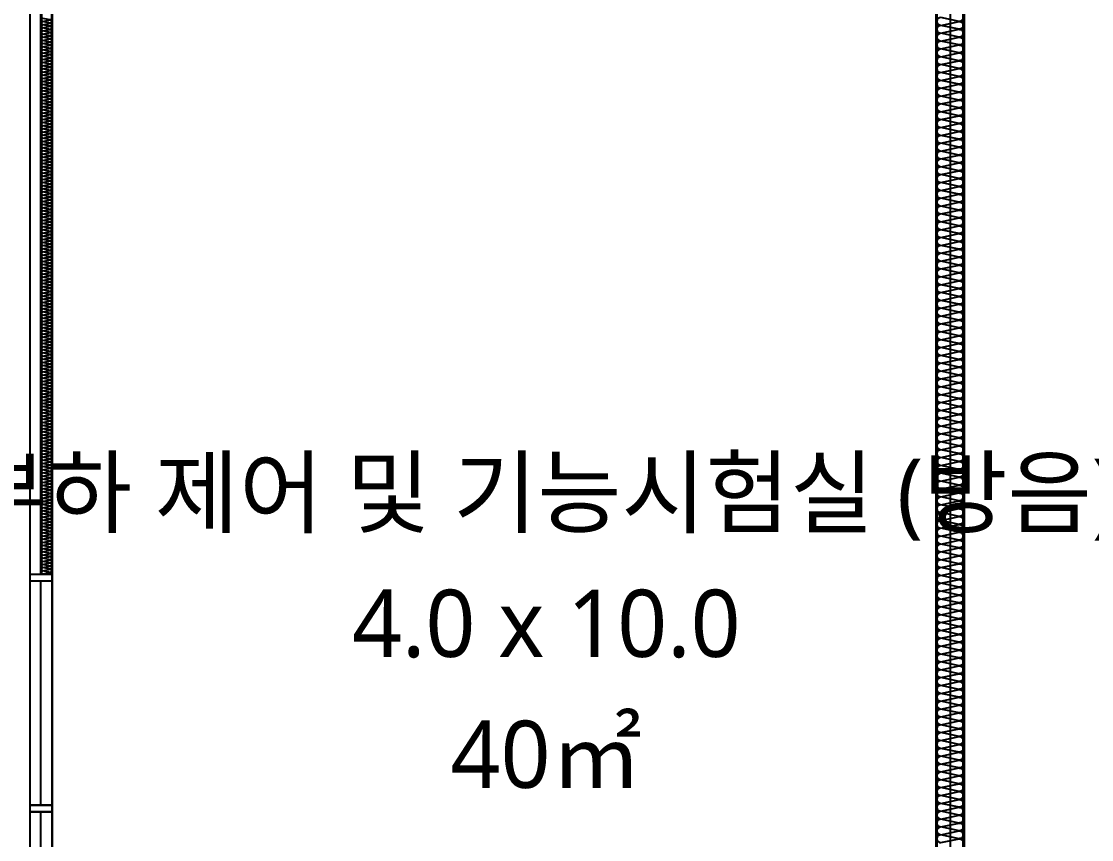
# Model space of a CAD drawing. Header units: millimetres. Extents: x 9 to 147, y 4 to 115.
# Drawn here: x 58.487 to 63.27, y 48.991 to 52.646 of the extents above; entities that cross this region are included whole.
import ezdxf
from ezdxf.enums import TextEntityAlignment as Align

# ---------------------------------------------------------------- set-up
doc = ezdxf.new("R2010")
doc.units = ezdxf.units.MM
doc.header["$LTSCALE"] = 200
doc.linetypes.add('XR-PLAN$0$CEN-GAUN', pattern=[32.2, 30, -1, 0.2, -1])
for name, color, linetype in [('XR-PLAN$0$01폴리에스터흡음재', 252, 'Continuous'), ('XR-PLAN$0$A-wall-유리파티션', 252, 'Continuous'), ('XR-PLAN$0$CEN', 252, 'XR-PLAN$0$CEN-GAUN'), ('XR-PLAN$0$ELE-4', 252, 'Continuous'), ('XR-PLAN$0$ELE-6', 252, 'Continuous'), ('XR-PLAN$0$HAT-INS', 252, 'Continuous'), ('XR-PLAN$0$Panel', 252, 'Continuous'), ('XR-PLAN$0$WALL-GLASS', 252, 'Continuous')]:
    doc.layers.add(name, color=color, linetype=linetype)
doc.layers.add('XR-PLAN$0$TXT-1', color=137, linetype='Continuous', plot=False)
doc.styles.add('XR-PLAN$0$스타일1', font='MALGUN_0.TTF')

# ---------------------------------------------------------------- blocks, each defined once
blk = doc.blocks.new('*U119')
at = {"layer": 'XR-PLAN$0$HAT-INS'}
for points in [[(-4741.975315, 0, -0.4142135624), (-4756.975315, 15), (-4741.975315, 85, 1), (-4771.975315, 85), (-4756.975315, 15, -0.4142135624), (-4771.975315, 0, 0.4142135624)], [(-4711.975315, 0, -0.4142135624), (-4726.975315, 15), (-4711.975315, 85, 1), (-4741.975315, 85), (-4726.975315, 15, -0.4142135624), (-4741.975315, 0, 0.4142135624)], [(-4681.975315, 0, -0.4142135624), (-4696.975315, 15), (-4681.975315, 85, 1), (-4711.975315, 85), (-4696.975315, 15, -0.4142135624), (-4711.975315, 0, 0.4142135624)], [(-4651.975315, 0, -0.4142135624), (-4666.975315, 15), (-4651.975315, 85, 1), (-4681.975315, 85), (-4666.975315, 15, -0.4142135624), (-4681.975315, 0, 0.4142135624)], [(-4621.975315, 0, -0.4142135624), (-4636.975315, 15), (-4621.975315, 85, 1), (-4651.975315, 85), (-4636.975315, 15, -0.4142135624), (-4651.975315, 0, 0.4142135624)], [(-4591.975315, 0, -0.4142135624), (-4606.975315, 15), (-4591.975315, 85, 1), (-4621.975315, 85), (-4606.975315, 15, -0.4142135624), (-4621.975315, 0, 0.4142135624)], [(-4561.975315, 0, -0.4142135624), (-4576.975315, 15), (-4561.975315, 85, 1), (-4591.975315, 85), (-4576.975315, 15, -0.4142135624), (-4591.975315, 0, 0.4142135624)], [(-4531.975315, 0, -0.4142135624), (-4546.975315, 15), (-4531.975315, 85, 1), (-4561.975315, 85), (-4546.975315, 15, -0.4142135624), (-4561.975315, 0, 0.4142135624)], [(-4501.975315, 0, -0.4142135624), (-4516.975315, 15), (-4501.975315, 85, 1), (-4531.975315, 85), (-4516.975315, 15, -0.4142135624), (-4531.975315, 0, 0.4142135624)], [(-4471.975315, 0, -0.4142135624), (-4486.975315, 15), (-4471.975315, 85, 1), (-4501.975315, 85), (-4486.975315, 15, -0.4142135624), (-4501.975315, 0, 0.4142135624)], [(-4441.975315, 0, -0.4142135624), (-4456.975315, 15), (-4441.975315, 85, 1), (-4471.975315, 85), (-4456.975315, 15, -0.4142135624), (-4471.975315, 0, 0.4142135624)], [(-4411.975315, 0, -0.4142135624), (-4426.975315, 15), (-4411.975315, 85, 1), (-4441.975315, 85), (-4426.975315, 15, -0.4142135624), (-4441.975315, 0, 0.4142135624)], [(-4381.975315, 0, -0.4142135624), (-4396.975315, 15), (-4381.975315, 85, 1), (-4411.975315, 85), (-4396.975315, 15, -0.4142135624), (-4411.975315, 0, 0.4142135624)], [(-4351.975315, 0, -0.4142135624), (-4366.975315, 15), (-4351.975315, 85, 1), (-4381.975315, 85), (-4366.975315, 15, -0.4142135624), (-4381.975315, 0, 0.4142135624)], [(-4321.975315, 0, -0.4142135624), (-4336.975315, 15), (-4321.975315, 85, 1), (-4351.975315, 85), (-4336.975315, 15, -0.4142135624), (-4351.975315, 0, 0.4142135624)], [(-4291.975315, 0, -0.4142135624), (-4306.975315, 15), (-4291.975315, 85, 1), (-4321.975315, 85), (-4306.975315, 15, -0.4142135624), (-4321.975315, 0, 0.4142135624)], [(-4261.975315, 0, -0.4142135624), (-4276.975315, 15), (-4261.975315, 85, 1), (-4291.975315, 85), (-4276.975315, 15, -0.4142135624), (-4291.975315, 0, 0.4142135624)], [(-4231.975315, 0, -0.4142135624), (-4246.975315, 15), (-4231.975315, 85, 1), (-4261.975315, 85), (-4246.975315, 15, -0.4142135624), (-4261.975315, 0, 0.4142135624)], [(-4201.975315, 0, -0.4142135624), (-4216.975315, 15), (-4201.975315, 85, 1), (-4231.975315, 85), (-4216.975315, 15, -0.4142135624), (-4231.975315, 0, 0.4142135624)], [(-4171.975315, 0, -0.4142135624), (-4186.975315, 15), (-4171.975315, 85, 1), (-4201.975315, 85), (-4186.975315, 15, -0.4142135624), (-4201.975315, 0, 0.4142135624)], [(-4141.975315, 0, -0.4142135624), (-4156.975315, 15), (-4141.975315, 85, 1), (-4171.975315, 85), (-4156.975315, 15, -0.4142135624), (-4171.975315, 0, 0.4142135624)], [(-4111.975315, 0, -0.4142135624), (-4126.975315, 15), (-4111.975315, 85, 1), (-4141.975315, 85), (-4126.975315, 15, -0.4142135624), (-4141.975315, 0, 0.4142135624)], [(-4081.975315, 0, -0.4142135624), (-4096.975315, 15), (-4081.975315, 85, 1), (-4111.975315, 85), (-4096.975315, 15, -0.4142135624), (-4111.975315, 0, 0.4142135624)], [(-4051.975315, 0, -0.4142135624), (-4066.975315, 15), (-4051.975315, 85, 1), (-4081.975315, 85), (-4066.975315, 15, -0.4142135624), (-4081.975315, 0, 0.4142135624)], [(-4021.975315, 0, -0.4142135624), (-4036.975315, 15), (-4021.975315, 85, 1), (-4051.975315, 85), (-4036.975315, 15, -0.4142135624), (-4051.975315, 0, 0.4142135624)], [(-3991.975315, 0, -0.4142135624), (-4006.975315, 15), (-3991.975315, 85, 1), (-4021.975315, 85), (-4006.975315, 15, -0.4142135624), (-4021.975315, 0, 0.4142135624)], [(-3961.975315, 0, -0.4142135624), (-3976.975315, 15), (-3961.975315, 85, 1), (-3991.975315, 85), (-3976.975315, 15, -0.4142135624), (-3991.975315, 0, 0.4142135624)], [(-3931.975315, 0, -0.4142135624), (-3946.975315, 15), (-3931.975315, 85, 1), (-3961.975315, 85), (-3946.975315, 15, -0.4142135624), (-3961.975315, 0, 0.4142135624)], [(-3901.975315, 0, -0.4142135624), (-3916.975315, 15), (-3901.975315, 85, 1), (-3931.975315, 85), (-3916.975315, 15, -0.4142135624), (-3931.975315, 0, 0.4142135624)], [(-3871.975315, 0, -0.4142135624), (-3886.975315, 15), (-3871.975315, 85, 1), (-3901.975315, 85), (-3886.975315, 15, -0.4142135624), (-3901.975315, 0, 0.4142135624)], [(-3841.975315, 0, -0.4142135624), (-3856.975315, 15), (-3841.975315, 85, 1), (-3871.975315, 85), (-3856.975315, 15, -0.4142135624), (-3871.975315, 0, 0.4142135624)], [(-3811.975315, 0, -0.4142135624), (-3826.975315, 15), (-3811.975315, 85, 1), (-3841.975315, 85), (-3826.975315, 15, -0.4142135624), (-3841.975315, 0, 0.4142135624)], [(-3781.975315, 0, -0.4142135624), (-3796.975315, 15), (-3781.975315, 85, 1), (-3811.975315, 85), (-3796.975315, 15, -0.4142135624), (-3811.975315, 0, 0.4142135624)], [(-3751.975315, 0, -0.4142135624), (-3766.975315, 15), (-3751.975315, 85, 1), (-3781.975315, 85), (-3766.975315, 15, -0.4142135624), (-3781.975315, 0, 0.4142135624)], [(-3721.975315, 0, -0.4142135624), (-3736.975315, 15), (-3721.975315, 85, 1), (-3751.975315, 85), (-3736.975315, 15, -0.4142135624), (-3751.975315, 0, 0.4142135624)], [(-3691.975315, 0, -0.4142135624), (-3706.975315, 15), (-3691.975315, 85, 1), (-3721.975315, 85), (-3706.975315, 15, -0.4142135624), (-3721.975315, 0, 0.4142135624)], [(-3661.975315, 0, -0.4142135624), (-3676.975315, 15), (-3661.975315, 85, 1), (-3691.975315, 85), (-3676.975315, 15, -0.4142135624), (-3691.975315, 0, 0.4142135624)], [(-3631.975315, 0, -0.4142135624), (-3646.975315, 15), (-3631.975315, 85, 1), (-3661.975315, 85), (-3646.975315, 15, -0.4142135624), (-3661.975315, 0, 0.4142135624)], [(-3601.975315, 0, -0.4142135624), (-3616.975315, 15), (-3601.975315, 85, 1), (-3631.975315, 85), (-3616.975315, 15, -0.4142135624), (-3631.975315, 0, 0.4142135624)], [(-3571.975315, 0, -0.4142135624), (-3586.975315, 15), (-3571.975315, 85, 1), (-3601.975315, 85), (-3586.975315, 15, -0.4142135624), (-3601.975315, 0, 0.4142135624)], [(-3541.975315, 0, -0.4142135624), (-3556.975315, 15), (-3541.975315, 85, 1), (-3571.975315, 85), (-3556.975315, 15, -0.4142135624), (-3571.975315, 0, 0.4142135624)], [(-3511.975315, 0, -0.4142135624), (-3526.975315, 15), (-3511.975315, 85, 1), (-3541.975315, 85), (-3526.975315, 15, -0.4142135624), (-3541.975315, 0, 0.4142135624)], [(-3481.975315, 0, -0.4142135624), (-3496.975315, 15), (-3481.975315, 85, 1), (-3511.975315, 85), (-3496.975315, 15, -0.4142135624), (-3511.975315, 0, 0.4142135624)], [(-3451.975315, 0, -0.4142135624), (-3466.975315, 15), (-3451.975315, 85, 1), (-3481.975315, 85), (-3466.975315, 15, -0.4142135624), (-3481.975315, 0, 0.4142135624)], [(-3421.975315, 0, -0.4142135624), (-3436.975315, 15), (-3421.975315, 85, 1), (-3451.975315, 85), (-3436.975315, 15, -0.4142135624), (-3451.975315, 0, 0.4142135624)], [(-3391.975315, 0, -0.4142135624), (-3406.975315, 15), (-3391.975315, 85, 1), (-3421.975315, 85), (-3406.975315, 15, -0.4142135624), (-3421.975315, 0, 0.4142135624)], [(-3361.975315, 0, -0.4142135624), (-3376.975315, 15), (-3361.975315, 85, 1), (-3391.975315, 85), (-3376.975315, 15, -0.4142135624), (-3391.975315, 0, 0.4142135624)], [(-3331.975315, 0, -0.4142135624), (-3346.975315, 15), (-3331.975315, 85, 1), (-3361.975315, 85), (-3346.975315, 15, -0.4142135624), (-3361.975315, 0, 0.4142135624)], [(-3301.975315, 0, -0.4142135624), (-3316.975315, 15), (-3301.975315, 85, 1), (-3331.975315, 85), (-3316.975315, 15, -0.4142135624), (-3331.975315, 0, 0.4142135624)], [(-3271.975315, 0, -0.4142135624), (-3286.975315, 15), (-3271.975315, 85, 1), (-3301.975315, 85), (-3286.975315, 15, -0.4142135624), (-3301.975315, 0, 0.4142135624)], [(-3241.975315, 0, -0.4142135624), (-3256.975315, 15), (-3241.975315, 85, 1), (-3271.975315, 85), (-3256.975315, 15, -0.4142135624), (-3271.975315, 0, 0.4142135624)], [(-3211.975315, 0, -0.4142135624), (-3226.975315, 15), (-3211.975315, 85, 1), (-3241.975315, 85), (-3226.975315, 15, -0.4142135624), (-3241.975315, 0, 0.4142135624)], [(-3181.975315, 0, -0.4142135624), (-3196.975315, 15), (-3181.975315, 85, 1), (-3211.975315, 85), (-3196.975315, 15, -0.4142135624), (-3211.975315, 0, 0.4142135624)], [(-3151.975315, 0, -0.4142135624), (-3166.975315, 15), (-3151.975315, 85, 1), (-3181.975315, 85), (-3166.975315, 15, -0.4142135624), (-3181.975315, 0, 0.4142135624)], [(-3121.975315, 0, -0.4142135624), (-3136.975315, 15), (-3121.975315, 85, 1), (-3151.975315, 85), (-3136.975315, 15, -0.4142135624), (-3151.975315, 0, 0.4142135624)], [(-3091.975315, 0, -0.4142135624), (-3106.975315, 15), (-3091.975315, 85, 1), (-3121.975315, 85), (-3106.975315, 15, -0.4142135624), (-3121.975315, 0, 0.4142135624)], [(-3061.975315, 0, -0.4142135624), (-3076.975315, 15), (-3061.975315, 85, 1), (-3091.975315, 85), (-3076.975315, 15, -0.4142135624), (-3091.975315, 0, 0.4142135624)], [(-3031.975315, 0, -0.4142135624), (-3046.975315, 15), (-3031.975315, 85, 1), (-3061.975315, 85), (-3046.975315, 15, -0.4142135624), (-3061.975315, 0, 0.4142135624)], [(-3001.975315, 0, -0.4142135624), (-3016.975315, 15), (-3001.975315, 85, 1), (-3031.975315, 85), (-3016.975315, 15, -0.4142135624), (-3031.975315, 0, 0.4142135624)], [(-2971.975315, 0, -0.4142135624), (-2986.975315, 15), (-2971.975315, 85, 1), (-3001.975315, 85), (-2986.975315, 15, -0.4142135624), (-3001.975315, 0, 0.4142135624)], [(-2941.975315, 0, -0.4142135624), (-2956.975315, 15), (-2941.975315, 85, 1), (-2971.975315, 85), (-2956.975315, 15, -0.4142135624), (-2971.975315, 0, 0.4142135624)], [(-2911.975315, 0, -0.4142135624), (-2926.975315, 15), (-2911.975315, 85, 1), (-2941.975315, 85), (-2926.975315, 15, -0.4142135624), (-2941.975315, 0, 0.4142135624)], [(-2881.975315, 0, -0.4142135624), (-2896.975315, 15), (-2881.975315, 85, 1), (-2911.975315, 85), (-2896.975315, 15, -0.4142135624), (-2911.975315, 0, 0.4142135624)], [(-2851.975315, 0, -0.4142135624), (-2866.975315, 15), (-2851.975315, 85, 1), (-2881.975315, 85), (-2866.975315, 15, -0.4142135624), (-2881.975315, 0, 0.4142135624)], [(-2821.975315, 0, -0.4142135624), (-2836.975315, 15), (-2821.975315, 85, 1), (-2851.975315, 85), (-2836.975315, 15, -0.4142135624), (-2851.975315, 0, 0.4142135624)], [(-2791.975315, 0, -0.4142135624), (-2806.975315, 15), (-2791.975315, 85, 1), (-2821.975315, 85), (-2806.975315, 15, -0.4142135624), (-2821.975315, 0, 0.4142135624)], [(-2761.975315, 0, -0.4142135624), (-2776.975315, 15), (-2761.975315, 85, 1), (-2791.975315, 85), (-2776.975315, 15, -0.4142135624), (-2791.975315, 0, 0.4142135624)], [(-2731.975315, 0, -0.4142135624), (-2746.975315, 15), (-2731.975315, 85, 1), (-2761.975315, 85), (-2746.975315, 15, -0.4142135624), (-2761.975315, 0, 0.4142135624)], [(-2701.975315, 0, -0.4142135624), (-2716.975315, 15), (-2701.975315, 85, 1), (-2731.975315, 85), (-2716.975315, 15, -0.4142135624), (-2731.975315, 0, 0.4142135624)], [(-2671.975315, 0, -0.4142135624), (-2686.975315, 15), (-2671.975315, 85, 1), (-2701.975315, 85), (-2686.975315, 15, -0.4142135624), (-2701.975315, 0, 0.4142135624)], [(-2641.975315, 0, -0.4142135624), (-2656.975315, 15), (-2641.975315, 85, 1), (-2671.975315, 85), (-2656.975315, 15, -0.4142135624), (-2671.975315, 0, 0.4142135624)], [(-2611.975315, 0, -0.4142135624), (-2626.975315, 15), (-2611.975315, 85, 1), (-2641.975315, 85), (-2626.975315, 15, -0.4142135624), (-2641.975315, 0, 0.4142135624)], [(-2581.975315, 0, -0.4142135624), (-2596.975315, 15), (-2581.975315, 85, 1), (-2611.975315, 85), (-2596.975315, 15, -0.4142135624), (-2611.975315, 0, 0.4142135624)], [(-2551.975315, 0, -0.4142135624), (-2566.975315, 15), (-2551.975315, 85, 1), (-2581.975315, 85), (-2566.975315, 15, -0.4142135624), (-2581.975315, 0, 0.4142135624)], [(-2521.975315, 0, -0.4142135624), (-2536.975315, 15), (-2521.975315, 85, 1), (-2551.975315, 85), (-2536.975315, 15, -0.4142135624), (-2551.975315, 0, 0.4142135624)], [(-2491.975315, 0, -0.4142135624), (-2506.975315, 15), (-2491.975315, 85, 1), (-2521.975315, 85), (-2506.975315, 15, -0.4142135624), (-2521.975315, 0, 0.4142135624)], [(-2461.975315, 0, -0.4142135624), (-2476.975315, 15), (-2461.975315, 85, 1), (-2491.975315, 85), (-2476.975315, 15, -0.4142135624), (-2491.975315, 0, 0.4142135624)], [(-2431.975315, 0, -0.4142135624), (-2446.975315, 15), (-2431.975315, 85, 1), (-2461.975315, 85), (-2446.975315, 15, -0.4142135624), (-2461.975315, 0, 0.4142135624)], [(-2401.975315, 0, -0.4142135624), (-2416.975315, 15), (-2401.975315, 85, 1), (-2431.975315, 85), (-2416.975315, 15, -0.4142135624), (-2431.975315, 0, 0.4142135624)], [(-2371.975315, 0, -0.4142135624), (-2386.975315, 15), (-2371.975315, 85, 1), (-2401.975315, 85), (-2386.975315, 15, -0.4142135624), (-2401.975315, 0, 0.4142135624)], [(-2341.975315, 0, -0.4142135624), (-2356.975315, 15), (-2341.975315, 85, 1), (-2371.975315, 85), (-2356.975315, 15, -0.4142135624), (-2371.975315, 0, 0.4142135624)], [(-2311.975315, 0, -0.4142135624), (-2326.975315, 15), (-2311.975315, 85, 1), (-2341.975315, 85), (-2326.975315, 15, -0.4142135624), (-2341.975315, 0, 0.4142135624)], [(-2281.975315, 0, -0.4142135624), (-2296.975315, 15), (-2281.975315, 85, 1), (-2311.975315, 85), (-2296.975315, 15, -0.4142135624), (-2311.975315, 0, 0.4142135624)], [(-2251.975315, 0, -0.4142135624), (-2266.975315, 15), (-2251.975315, 85, 1), (-2281.975315, 85), (-2266.975315, 15, -0.4142135624), (-2281.975315, 0, 0.4142135624)], [(-2221.975315, 0, -0.4142135624), (-2236.975315, 15), (-2221.975315, 85, 1), (-2251.975315, 85), (-2236.975315, 15, -0.4142135624), (-2251.975315, 0, 0.4142135624)], [(-2191.975315, 0, -0.4142135624), (-2206.975315, 15), (-2191.975315, 85, 1), (-2221.975315, 85), (-2206.975315, 15, -0.4142135624), (-2221.975315, 0, 0.4142135624)], [(-2161.975315, 0, -0.4142135624), (-2176.975315, 15), (-2161.975315, 85, 1), (-2191.975315, 85), (-2176.975315, 15, -0.4142135624), (-2191.975315, 0, 0.4142135624)], [(-2131.975315, 0, -0.4142135624), (-2146.975315, 15), (-2131.975315, 85, 1), (-2161.975315, 85), (-2146.975315, 15, -0.4142135624), (-2161.975315, 0, 0.4142135624)], [(-2101.975315, 0, -0.4142135624), (-2116.975315, 15), (-2101.975315, 85, 1), (-2131.975315, 85), (-2116.975315, 15, -0.4142135624), (-2131.975315, 0, 0.4142135624)], [(-2071.975315, 0, -0.4142135624), (-2086.975315, 15), (-2071.975315, 85, 1), (-2101.975315, 85), (-2086.975315, 15, -0.4142135624), (-2101.975315, 0, 0.4142135624)], [(-2041.975315, 0, -0.4142135624), (-2056.975315, 15), (-2041.975315, 85, 1), (-2071.975315, 85), (-2056.975315, 15, -0.4142135624), (-2071.975315, 0, 0.4142135624)], [(-2011.975315, 0, -0.4142135624), (-2026.975315, 15), (-2011.975315, 85, 1), (-2041.975315, 85), (-2026.975315, 15, -0.4142135624), (-2041.975315, 0, 0.4142135624)], [(-1981.975315, 0, -0.4142135624), (-1996.975315, 15), (-1981.975315, 85, 1), (-2011.975315, 85), (-1996.975315, 15, -0.4142135624), (-2011.975315, 0, 0.4142135624)], [(-1951.975315, 0, -0.4142135624), (-1966.975315, 15), (-1951.975315, 85, 1), (-1981.975315, 85), (-1966.975315, 15, -0.4142135624), (-1981.975315, 0, 0.4142135624)], [(-1921.975315, 0, -0.4142135624), (-1936.975315, 15), (-1921.975315, 85, 1), (-1951.975315, 85), (-1936.975315, 15, -0.4142135624), (-1951.975315, 0, 0.4142135624)], [(-1891.975315, 0, -0.4142135624), (-1906.975315, 15), (-1891.975315, 85, 1), (-1921.975315, 85), (-1906.975315, 15, -0.4142135624), (-1921.975315, 0, 0.4142135624)], [(-1861.975315, 0, -0.4142135624), (-1876.975315, 15), (-1861.975315, 85, 1), (-1891.975315, 85), (-1876.975315, 15, -0.4142135624), (-1891.975315, 0, 0.4142135624)], [(-1831.975315, 0, -0.4142135624), (-1846.975315, 15), (-1831.975315, 85, 1), (-1861.975315, 85), (-1846.975315, 15, -0.4142135624), (-1861.975315, 0, 0.4142135624)], [(-1801.975315, 0, -0.4142135624), (-1816.975315, 15), (-1801.975315, 85, 1), (-1831.975315, 85), (-1816.975315, 15, -0.4142135624), (-1831.975315, 0, 0.4142135624)], [(-1771.975315, 0, -0.4142135624), (-1786.975315, 15), (-1771.975315, 85, 1), (-1801.975315, 85), (-1786.975315, 15, -0.4142135624), (-1801.975315, 0, 0.4142135624)], [(-1741.975315, 0, -0.4142135624), (-1756.975315, 15), (-1741.975315, 85, 1), (-1771.975315, 85), (-1756.975315, 15, -0.4142135624), (-1771.975315, 0, 0.4142135624)], [(-1711.975315, 0, -0.4142135624), (-1726.975315, 15), (-1711.975315, 85, 1), (-1741.975315, 85), (-1726.975315, 15, -0.4142135624), (-1741.975315, 0, 0.4142135624)], [(-1681.975315, 0, -0.4142135624), (-1696.975315, 15), (-1681.975315, 85, 1), (-1711.975315, 85), (-1696.975315, 15, -0.4142135624), (-1711.975315, 0, 0.4142135624)], [(-1651.975315, 0, -0.4142135624), (-1666.975315, 15), (-1651.975315, 85, 1), (-1681.975315, 85), (-1666.975315, 15, -0.4142135624), (-1681.975315, 0, 0.4142135624)], [(-1621.975315, 0, -0.4142135624), (-1636.975315, 15), (-1621.975315, 85, 1), (-1651.975315, 85), (-1636.975315, 15, -0.4142135624), (-1651.975315, 0, 0.4142135624)]]:
    blk.add_lwpolyline(points, format="xyb", dxfattribs=at)
blk = doc.blocks.new('*U123')
at = {"layer": 'XR-PLAN$0$HAT-INS'}
for points in [[(-15394, 0, -0.414214), (-15409, 15), (-15394, 85, 1), (-15424, 85), (-15409, 15, -0.414214), (-15424, 0, 0.414214)], [(-15364, 0, -0.414214), (-15379, 15), (-15364, 85, 1), (-15394, 85), (-15379, 15, -0.414214), (-15394, 0, 0.414214)], [(-15334, 0, -0.414214), (-15349, 15), (-15334, 85, 1), (-15364, 85), (-15349, 15, -0.414214), (-15364, 0, 0.414214)], [(-15304, 0, -0.414214), (-15319, 15), (-15304, 85, 1), (-15334, 85), (-15319, 15, -0.414214), (-15334, 0, 0.414214)], [(-15274, 0, -0.414214), (-15289, 15), (-15274, 85, 1), (-15304, 85), (-15289, 15, -0.414214), (-15304, 0, 0.414214)], [(-15244, 0, -0.414214), (-15259, 15), (-15244, 85, 1), (-15274, 85), (-15259, 15, -0.414214), (-15274, 0, 0.414214)], [(-15214, 0, -0.414214), (-15229, 15), (-15214, 85, 1), (-15244, 85), (-15229, 15, -0.414214), (-15244, 0, 0.414214)], [(-15184, 0, -0.414214), (-15199, 15), (-15184, 85, 1), (-15214, 85), (-15199, 15, -0.414214), (-15214, 0, 0.414214)], [(-15154, 0, -0.414214), (-15169, 15), (-15154, 85, 1), (-15184, 85), (-15169, 15, -0.414214), (-15184, 0, 0.414214)], [(-15124, 0, -0.414214), (-15139, 15), (-15124, 85, 1), (-15154, 85), (-15139, 15, -0.414214), (-15154, 0, 0.414214)], [(-15094, 0, -0.414214), (-15109, 15), (-15094, 85, 1), (-15124, 85), (-15109, 15, -0.414214), (-15124, 0, 0.414214)], [(-15064, 0, -0.414214), (-15079, 15), (-15064, 85, 1), (-15094, 85), (-15079, 15, -0.414214), (-15094, 0, 0.414214)], [(-15034, 0, -0.414214), (-15049, 15), (-15034, 85, 1), (-15064, 85), (-15049, 15, -0.414214), (-15064, 0, 0.414214)], [(-15004, 0, -0.414214), (-15019, 15), (-15004, 85, 1), (-15034, 85), (-15019, 15, -0.414214), (-15034, 0, 0.414214)], [(-14974, 0, -0.414214), (-14989, 15), (-14974, 85, 1), (-15004, 85), (-14989, 15, -0.414214), (-15004, 0, 0.414214)], [(-14944, 0, -0.414214), (-14959, 15), (-14944, 85, 1), (-14974, 85), (-14959, 15, -0.414214), (-14974, 0, 0.414214)], [(-14914, 0, -0.414214), (-14929, 15), (-14914, 85, 1), (-14944, 85), (-14929, 15, -0.414214), (-14944, 0, 0.414214)], [(-14884, 0, -0.414214), (-14899, 15), (-14884, 85, 1), (-14914, 85), (-14899, 15, -0.414214), (-14914, 0, 0.414214)], [(-14854, 0, -0.414214), (-14869, 15), (-14854, 85, 1), (-14884, 85), (-14869, 15, -0.414214), (-14884, 0, 0.414214)], [(-14824, 0, -0.414214), (-14839, 15), (-14824, 85, 1), (-14854, 85), (-14839, 15, -0.414214), (-14854, 0, 0.414214)], [(-14794, 0, -0.414214), (-14809, 15), (-14794, 85, 1), (-14824, 85), (-14809, 15, -0.414214), (-14824, 0, 0.414214)], [(-14764, 0, -0.414214), (-14779, 15), (-14764, 85, 1), (-14794, 85), (-14779, 15, -0.414214), (-14794, 0, 0.414214)], [(-14734, 0, -0.414214), (-14749, 15), (-14734, 85, 1), (-14764, 85), (-14749, 15, -0.414214), (-14764, 0, 0.414214)], [(-14704, 0, -0.414214), (-14719, 15), (-14704, 85, 1), (-14734, 85), (-14719, 15, -0.414214), (-14734, 0, 0.414214)], [(-14674, 0, -0.414214), (-14689, 15), (-14674, 85, 1), (-14704, 85), (-14689, 15, -0.414214), (-14704, 0, 0.414214)], [(-14644, 0, -0.414214), (-14659, 15), (-14644, 85, 1), (-14674, 85), (-14659, 15, -0.414214), (-14674, 0, 0.414214)], [(-14614, 0, -0.414214), (-14629, 15), (-14614, 85, 1), (-14644, 85), (-14629, 15, -0.414214), (-14644, 0, 0.414214)], [(-14584, 0, -0.414214), (-14599, 15), (-14584, 85, 1), (-14614, 85), (-14599, 15, -0.414214), (-14614, 0, 0.414214)], [(-14554, 0, -0.414214), (-14569, 15), (-14554, 85, 1), (-14584, 85), (-14569, 15, -0.414214), (-14584, 0, 0.414214)], [(-14524, 0, -0.414214), (-14539, 15), (-14524, 85, 1), (-14554, 85), (-14539, 15, -0.414214), (-14554, 0, 0.414214)], [(-14494, 0, -0.414214), (-14509, 15), (-14494, 85, 1), (-14524, 85), (-14509, 15, -0.414214), (-14524, 0, 0.414214)], [(-14464, 0, -0.414214), (-14479, 15), (-14464, 85, 1), (-14494, 85), (-14479, 15, -0.414214), (-14494, 0, 0.414214)], [(-14434, 0, -0.414214), (-14449, 15), (-14434, 85, 1), (-14464, 85), (-14449, 15, -0.414214), (-14464, 0, 0.414214)], [(-14404, 0, -0.414214), (-14419, 15), (-14404, 85, 1), (-14434, 85), (-14419, 15, -0.414214), (-14434, 0, 0.414214)], [(-14374, 0, -0.414214), (-14389, 15), (-14374, 85, 1), (-14404, 85), (-14389, 15, -0.414214), (-14404, 0, 0.414214)], [(-14344, 0, -0.414214), (-14359, 15), (-14344, 85, 1), (-14374, 85), (-14359, 15, -0.414214), (-14374, 0, 0.414214)], [(-14314, 0, -0.414214), (-14329, 15), (-14314, 85, 1), (-14344, 85), (-14329, 15, -0.414214), (-14344, 0, 0.414214)], [(-14284, 0, -0.414214), (-14299, 15), (-14284, 85, 1), (-14314, 85), (-14299, 15, -0.414214), (-14314, 0, 0.414214)], [(-14254, 0, -0.414214), (-14269, 15), (-14254, 85, 1), (-14284, 85), (-14269, 15, -0.414214), (-14284, 0, 0.414214)], [(-14224, 0, -0.414214), (-14239, 15), (-14224, 85, 1), (-14254, 85), (-14239, 15, -0.414214), (-14254, 0, 0.414214)], [(-14194, 0, -0.414214), (-14209, 15), (-14194, 85, 1), (-14224, 85), (-14209, 15, -0.414214), (-14224, 0, 0.414214)], [(-14164, 0, -0.414214), (-14179, 15), (-14164, 85, 1), (-14194, 85), (-14179, 15, -0.414214), (-14194, 0, 0.414214)], [(-14134, 0, -0.414214), (-14149, 15), (-14134, 85, 1), (-14164, 85), (-14149, 15, -0.414214), (-14164, 0, 0.414214)], [(-14104, 0, -0.414214), (-14119, 15), (-14104, 85, 1), (-14134, 85), (-14119, 15, -0.414214), (-14134, 0, 0.414214)], [(-14074, 0, -0.414214), (-14089, 15), (-14074, 85, 1), (-14104, 85), (-14089, 15, -0.414214), (-14104, 0, 0.414214)], [(-14044, 0, -0.414214), (-14059, 15), (-14044, 85, 1), (-14074, 85), (-14059, 15, -0.414214), (-14074, 0, 0.414214)], [(-14014, 0, -0.414214), (-14029, 15), (-14014, 85, 1), (-14044, 85), (-14029, 15, -0.414214), (-14044, 0, 0.414214)], [(-13984, 0, -0.414214), (-13999, 15), (-13984, 85, 1), (-14014, 85), (-13999, 15, -0.414214), (-14014, 0, 0.414214)], [(-13954, 0, -0.414214), (-13969, 15), (-13954, 85, 1), (-13984, 85), (-13969, 15, -0.414214), (-13984, 0, 0.414214)], [(-13924, 0, -0.414214), (-13939, 15), (-13924, 85, 1), (-13954, 85), (-13939, 15, -0.414214), (-13954, 0, 0.414214)], [(-13894, 0, -0.414214), (-13909, 15), (-13894, 85, 1), (-13924, 85), (-13909, 15, -0.414214), (-13924, 0, 0.414214)], [(-13864, 0, -0.414214), (-13879, 15), (-13864, 85, 1), (-13894, 85), (-13879, 15, -0.414214), (-13894, 0, 0.414214)], [(-13834, 0, -0.414214), (-13849, 15), (-13834, 85, 1), (-13864, 85), (-13849, 15, -0.414214), (-13864, 0, 0.414214)], [(-13804, 0, -0.414214), (-13819, 15), (-13804, 85, 1), (-13834, 85), (-13819, 15, -0.414214), (-13834, 0, 0.414214)], [(-13774, 0, -0.414214), (-13789, 15), (-13774, 85, 1), (-13804, 85), (-13789, 15, -0.414214), (-13804, 0, 0.414214)], [(-13744, 0, -0.414214), (-13759, 15), (-13744, 85, 1), (-13774, 85), (-13759, 15, -0.414214), (-13774, 0, 0.414214)], [(-13714, 0, -0.414214), (-13729, 15), (-13714, 85, 1), (-13744, 85), (-13729, 15, -0.414214), (-13744, 0, 0.414214)], [(-13684, 0, -0.414214), (-13699, 15), (-13684, 85, 1), (-13714, 85), (-13699, 15, -0.414214), (-13714, 0, 0.414214)], [(-13654, 0, -0.414214), (-13669, 15), (-13654, 85, 1), (-13684, 85), (-13669, 15, -0.414214), (-13684, 0, 0.414214)], [(-13624, 0, -0.414214), (-13639, 15), (-13624, 85, 1), (-13654, 85), (-13639, 15, -0.414214), (-13654, 0, 0.414214)], [(-13594, 0, -0.414214), (-13609, 15), (-13594, 85, 1), (-13624, 85), (-13609, 15, -0.414214), (-13624, 0, 0.414214)], [(-13564, 0, -0.414214), (-13579, 15), (-13564, 85, 1), (-13594, 85), (-13579, 15, -0.414214), (-13594, 0, 0.414214)], [(-13534, 0, -0.414214), (-13549, 15), (-13534, 85, 1), (-13564, 85), (-13549, 15, -0.414214), (-13564, 0, 0.414214)], [(-13504, 0, -0.414214), (-13519, 15), (-13504, 85, 1), (-13534, 85), (-13519, 15, -0.414214), (-13534, 0, 0.414214)], [(-13474, 0, -0.414214), (-13489, 15), (-13474, 85, 1), (-13504, 85), (-13489, 15, -0.414214), (-13504, 0, 0.414214)], [(-13444, 0, -0.414214), (-13459, 15), (-13444, 85, 1), (-13474, 85), (-13459, 15, -0.414214), (-13474, 0, 0.414214)], [(-13414, 0, -0.414214), (-13429, 15), (-13414, 85, 1), (-13444, 85), (-13429, 15, -0.414214), (-13444, 0, 0.414214)], [(-13384, 0, -0.414214), (-13399, 15), (-13384, 85, 1), (-13414, 85), (-13399, 15, -0.414214), (-13414, 0, 0.414214)], [(-13354, 0, -0.414214), (-13369, 15), (-13354, 85, 1), (-13384, 85), (-13369, 15, -0.414214), (-13384, 0, 0.414214)], [(-13324, 0, -0.414214), (-13339, 15), (-13324, 85, 1), (-13354, 85), (-13339, 15, -0.414214), (-13354, 0, 0.414214)], [(-13294, 0, -0.414214), (-13309, 15), (-13294, 85, 1), (-13324, 85), (-13309, 15, -0.414214), (-13324, 0, 0.414214)], [(-13264, 0, -0.414214), (-13279, 15), (-13264, 85, 1), (-13294, 85), (-13279, 15, -0.414214), (-13294, 0, 0.414214)], [(-13234, 0, -0.414214), (-13249, 15), (-13234, 85, 1), (-13264, 85), (-13249, 15, -0.414214), (-13264, 0, 0.414214)], [(-13204, 0, -0.414214), (-13219, 15), (-13204, 85, 1), (-13234, 85), (-13219, 15, -0.414214), (-13234, 0, 0.414214)], [(-13174, 0, -0.414214), (-13189, 15), (-13174, 85, 1), (-13204, 85), (-13189, 15, -0.414214), (-13204, 0, 0.414214)], [(-13144, 0, -0.414214), (-13159, 15), (-13144, 85, 1), (-13174, 85), (-13159, 15, -0.414214), (-13174, 0, 0.414214)], [(-13114, 0, -0.414214), (-13129, 15), (-13114, 85, 1), (-13144, 85), (-13129, 15, -0.414214), (-13144, 0, 0.414214)], [(-13084, 0, -0.414214), (-13099, 15), (-13084, 85, 1), (-13114, 85), (-13099, 15, -0.414214), (-13114, 0, 0.414214)], [(-13054, 0, -0.414214), (-13069, 15), (-13054, 85, 1), (-13084, 85), (-13069, 15, -0.414214), (-13084, 0, 0.414214)], [(-13024, 0, -0.414214), (-13039, 15), (-13024, 85, 1), (-13054, 85), (-13039, 15, -0.414214), (-13054, 0, 0.414214)], [(-12994, 0, -0.414214), (-13009, 15), (-12994, 85, 1), (-13024, 85), (-13009, 15, -0.414214), (-13024, 0, 0.414214)], [(-12964, 0, -0.414214), (-12979, 15), (-12964, 85, 1), (-12994, 85), (-12979, 15, -0.414214), (-12994, 0, 0.414214)], [(-12934, 0, -0.414214), (-12949, 15), (-12934, 85, 1), (-12964, 85), (-12949, 15, -0.414214), (-12964, 0, 0.414214)], [(-12904, 0, -0.414214), (-12919, 15), (-12904, 85, 1), (-12934, 85), (-12919, 15, -0.414214), (-12934, 0, 0.414214)], [(-12874, 0, -0.414214), (-12889, 15), (-12874, 85, 1), (-12904, 85), (-12889, 15, -0.414214), (-12904, 0, 0.414214)], [(-12844, 0, -0.414214), (-12859, 15), (-12844, 85, 1), (-12874, 85), (-12859, 15, -0.414214), (-12874, 0, 0.414214)], [(-12814, 0, -0.414214), (-12829, 15), (-12814, 85, 1), (-12844, 85), (-12829, 15, -0.414214), (-12844, 0, 0.414214)], [(-12784, 0, -0.414214), (-12799, 15), (-12784, 85, 1), (-12814, 85), (-12799, 15, -0.414214), (-12814, 0, 0.414214)], [(-12754, 0, -0.414214), (-12769, 15), (-12754, 85, 1), (-12784, 85), (-12769, 15, -0.414214), (-12784, 0, 0.414214)], [(-12724, 0, -0.414214), (-12739, 15), (-12724, 85, 1), (-12754, 85), (-12739, 15, -0.414214), (-12754, 0, 0.414214)], [(-12694, 0, -0.414214), (-12709, 15), (-12694, 85, 1), (-12724, 85), (-12709, 15, -0.414214), (-12724, 0, 0.414214)], [(-12664, 0, -0.414214), (-12679, 15), (-12664, 85, 1), (-12694, 85), (-12679, 15, -0.414214), (-12694, 0, 0.414214)], [(-12634, 0, -0.414214), (-12649, 15), (-12634, 85, 1), (-12664, 85), (-12649, 15, -0.414214), (-12664, 0, 0.414214)], [(-12604, 0, -0.414214), (-12619, 15), (-12604, 85, 1), (-12634, 85), (-12619, 15, -0.414214), (-12634, 0, 0.414214)], [(-12574, 0, -0.414214), (-12589, 15), (-12574, 85, 1), (-12604, 85), (-12589, 15, -0.414214), (-12604, 0, 0.414214)], [(-12544, 0, -0.414214), (-12559, 15), (-12544, 85, 1), (-12574, 85), (-12559, 15, -0.414214), (-12574, 0, 0.414214)], [(-12514, 0, -0.414214), (-12529, 15), (-12514, 85, 1), (-12544, 85), (-12529, 15, -0.414214), (-12544, 0, 0.414214)], [(-12484, 0, -0.414214), (-12499, 15), (-12484, 85, 1), (-12514, 85), (-12499, 15, -0.414214), (-12514, 0, 0.414214)], [(-12454, 0, -0.414214), (-12469, 15), (-12454, 85, 1), (-12484, 85), (-12469, 15, -0.414214), (-12484, 0, 0.414214)], [(-12424, 0, -0.414214), (-12439, 15), (-12424, 85, 1), (-12454, 85), (-12439, 15, -0.414214), (-12454, 0, 0.414214)], [(-12394, 0, -0.414214), (-12409, 15), (-12394, 85, 1), (-12424, 85), (-12409, 15, -0.414214), (-12424, 0, 0.414214)], [(-12364, 0, -0.414214), (-12379, 15), (-12364, 85, 1), (-12394, 85), (-12379, 15, -0.414214), (-12394, 0, 0.414214)], [(-12334, 0, -0.414214), (-12349, 15), (-12334, 85, 1), (-12364, 85), (-12349, 15, -0.414214), (-12364, 0, 0.414214)], [(-12304, 0, -0.414214), (-12319, 15), (-12304, 85, 1), (-12334, 85), (-12319, 15, -0.414214), (-12334, 0, 0.414214)], [(-12274, 0, -0.414214), (-12289, 15), (-12274, 85, 1), (-12304, 85), (-12289, 15, -0.414214), (-12304, 0, 0.414214)], [(-12244, 0, -0.414214), (-12259, 15), (-12244, 85, 1), (-12274, 85), (-12259, 15, -0.414214), (-12274, 0, 0.414214)], [(-12214, 0, -0.414214), (-12229, 15), (-12214, 85, 1), (-12244, 85), (-12229, 15, -0.414214), (-12244, 0, 0.414214)], [(-12184, 0, -0.414214), (-12199, 15), (-12184, 85, 1), (-12214, 85), (-12199, 15, -0.414214), (-12214, 0, 0.414214)], [(-12154, 0, -0.414214), (-12169, 15), (-12154, 85, 1), (-12184, 85), (-12169, 15, -0.414214), (-12184, 0, 0.414214)], [(-12124, 0, -0.414214), (-12139, 15), (-12124, 85, 1), (-12154, 85), (-12139, 15, -0.414214), (-12154, 0, 0.414214)], [(-12094, 0, -0.414214), (-12109, 15), (-12094, 85, 1), (-12124, 85), (-12109, 15, -0.414214), (-12124, 0, 0.414214)], [(-12064, 0, -0.414214), (-12079, 15), (-12064, 85, 1), (-12094, 85), (-12079, 15, -0.414214), (-12094, 0, 0.414214)], [(-12034, 0, -0.414214), (-12049, 15), (-12034, 85, 1), (-12064, 85), (-12049, 15, -0.414214), (-12064, 0, 0.414214)], [(-12004, 0, -0.414214), (-12019, 15), (-12004, 85, 1), (-12034, 85), (-12019, 15, -0.414214), (-12034, 0, 0.414214)], [(-11974, 0, -0.414214), (-11989, 15), (-11974, 85, 1), (-12004, 85), (-11989, 15, -0.414214), (-12004, 0, 0.414214)], [(-11944, 0, -0.414214), (-11959, 15), (-11944, 85, 1), (-11974, 85), (-11959, 15, -0.414214), (-11974, 0, 0.414214)], [(-11914, 0, -0.414214), (-11929, 15), (-11914, 85, 1), (-11944, 85), (-11929, 15, -0.414214), (-11944, 0, 0.414214)], [(-11884, 0, -0.414214), (-11899, 15), (-11884, 85, 1), (-11914, 85), (-11899, 15, -0.414214), (-11914, 0, 0.414214)], [(-11854, 0, -0.414214), (-11869, 15), (-11854, 85, 1), (-11884, 85), (-11869, 15, -0.414214), (-11884, 0, 0.414214)], [(-11824, 0, -0.414214), (-11839, 15), (-11824, 85, 1), (-11854, 85), (-11839, 15, -0.414214), (-11854, 0, 0.414214)], [(-11794, 0, -0.414214), (-11809, 15), (-11794, 85, 1), (-11824, 85), (-11809, 15, -0.414214), (-11824, 0, 0.414214)], [(-11764, 0, -0.414214), (-11779, 15), (-11764, 85, 1), (-11794, 85), (-11779, 15, -0.414214), (-11794, 0, 0.414214)], [(-11734, 0, -0.414214), (-11749, 15), (-11734, 85, 1), (-11764, 85), (-11749, 15, -0.414214), (-11764, 0, 0.414214)], [(-11704, 0, -0.414214), (-11719, 15), (-11704, 85, 1), (-11734, 85), (-11719, 15, -0.414214), (-11734, 0, 0.414214)], [(-11674, 0, -0.414214), (-11689, 15), (-11674, 85, 1), (-11704, 85), (-11689, 15, -0.414214), (-11704, 0, 0.414214)], [(-11644, 0, -0.414214), (-11659, 15), (-11644, 85, 1), (-11674, 85), (-11659, 15, -0.414214), (-11674, 0, 0.414214)], [(-11614, 0, -0.414214), (-11629, 15), (-11614, 85, 1), (-11644, 85), (-11629, 15, -0.414214), (-11644, 0, 0.414214)], [(-11584, 0, -0.414214), (-11599, 15), (-11584, 85, 1), (-11614, 85), (-11599, 15, -0.414214), (-11614, 0, 0.414214)], [(-11554, 0, -0.414214), (-11569, 15), (-11554, 85, 1), (-11584, 85), (-11569, 15, -0.414214), (-11584, 0, 0.414214)], [(-11524, 0, -0.414214), (-11539, 15), (-11524, 85, 1), (-11554, 85), (-11539, 15, -0.414214), (-11554, 0, 0.414214)], [(-11494, 0, -0.414214), (-11509, 15), (-11494, 85, 1), (-11524, 85), (-11509, 15, -0.414214), (-11524, 0, 0.414214)], [(-11464, 0, -0.414214), (-11479, 15), (-11464, 85, 1), (-11494, 85), (-11479, 15, -0.414214), (-11494, 0, 0.414214)], [(-11434, 0, -0.414214), (-11449, 15), (-11434, 85, 1), (-11464, 85), (-11449, 15, -0.414214), (-11464, 0, 0.414214)], [(-11404, 0, -0.414214), (-11419, 15), (-11404, 85, 1), (-11434, 85), (-11419, 15, -0.414214), (-11434, 0, 0.414214)], [(-11374, 0, -0.414214), (-11389, 15), (-11374, 85, 1), (-11404, 85), (-11389, 15, -0.414214), (-11404, 0, 0.414214)], [(-11344, 0, -0.414214), (-11359, 15), (-11344, 85, 1), (-11374, 85), (-11359, 15, -0.414214), (-11374, 0, 0.414214)], [(-11314, 0, -0.414214), (-11329, 15), (-11314, 85, 1), (-11344, 85), (-11329, 15, -0.414214), (-11344, 0, 0.414214)], [(-11284, 0, -0.414214), (-11299, 15), (-11284, 85, 1), (-11314, 85), (-11299, 15, -0.414214), (-11314, 0, 0.414214)], [(-11254, 0, -0.414214), (-11269, 15), (-11254, 85, 1), (-11284, 85), (-11269, 15, -0.414214), (-11284, 0, 0.414214)], [(-11224, 0, -0.414214), (-11239, 15), (-11224, 85, 1), (-11254, 85), (-11239, 15, -0.414214), (-11254, 0, 0.414214)], [(-11194, 0, -0.414214), (-11209, 15), (-11194, 85, 1), (-11224, 85), (-11209, 15, -0.414214), (-11224, 0, 0.414214)], [(-11164, 0, -0.414214), (-11179, 15), (-11164, 85, 1), (-11194, 85), (-11179, 15, -0.414214), (-11194, 0, 0.414214)], [(-11134, 0, -0.414214), (-11149, 15), (-11134, 85, 1), (-11164, 85), (-11149, 15, -0.414214), (-11164, 0, 0.414214)], [(-11104, 0, -0.414214), (-11119, 15), (-11104, 85, 1), (-11134, 85), (-11119, 15, -0.414214), (-11134, 0, 0.414214)], [(-11074, 0, -0.414214), (-11089, 15), (-11074, 85, 1), (-11104, 85), (-11089, 15, -0.414214), (-11104, 0, 0.414214)], [(-11044, 0, -0.414214), (-11059, 15), (-11044, 85, 1), (-11074, 85), (-11059, 15, -0.414214), (-11074, 0, 0.414214)], [(-11014, 0, -0.414214), (-11029, 15), (-11014, 85, 1), (-11044, 85), (-11029, 15, -0.414214), (-11044, 0, 0.414214)], [(-10984, 0, -0.414214), (-10999, 15), (-10984, 85, 1), (-11014, 85), (-10999, 15, -0.414214), (-11014, 0, 0.414214)], [(-10954, 0, -0.414214), (-10969, 15), (-10954, 85, 1), (-10984, 85), (-10969, 15, -0.414214), (-10984, 0, 0.414214)], [(-10924, 0, -0.414214), (-10939, 15), (-10924, 85, 1), (-10954, 85), (-10939, 15, -0.414214), (-10954, 0, 0.414214)], [(-10894, 0, -0.414214), (-10909, 15), (-10894, 85, 1), (-10924, 85), (-10909, 15, -0.414214), (-10924, 0, 0.414214)], [(-10864, 0, -0.414214), (-10879, 15), (-10864, 85, 1), (-10894, 85), (-10879, 15, -0.414214), (-10894, 0, 0.414214)], [(-10834, 0, -0.414214), (-10849, 15), (-10834, 85, 1), (-10864, 85), (-10849, 15, -0.414214), (-10864, 0, 0.414214)], [(-10804, 0, -0.414214), (-10819, 15), (-10804, 85, 1), (-10834, 85), (-10819, 15, -0.414214), (-10834, 0, 0.414214)], [(-10774, 0, -0.414214), (-10789, 15), (-10774, 85, 1), (-10804, 85), (-10789, 15, -0.414214), (-10804, 0, 0.414214)], [(-10744, 0, -0.414214), (-10759, 15), (-10744, 85, 1), (-10774, 85), (-10759, 15, -0.414214), (-10774, 0, 0.414214)], [(-10714, 0, -0.414214), (-10729, 15), (-10714, 85, 1), (-10744, 85), (-10729, 15, -0.414214), (-10744, 0, 0.414214)], [(-10684, 0, -0.414214), (-10699, 15), (-10684, 85, 1), (-10714, 85), (-10699, 15, -0.414214), (-10714, 0, 0.414214)], [(-10654, 0, -0.414214), (-10669, 15), (-10654, 85, 1), (-10684, 85), (-10669, 15, -0.414214), (-10684, 0, 0.414214)], [(-10624, 0, -0.414214), (-10639, 15), (-10624, 85, 1), (-10654, 85), (-10639, 15, -0.414214), (-10654, 0, 0.414214)], [(-10594, 0, -0.414214), (-10609, 15), (-10594, 85, 1), (-10624, 85), (-10609, 15, -0.414214), (-10624, 0, 0.414214)], [(-10564, 0, -0.414214), (-10579, 15), (-10564, 85, 1), (-10594, 85), (-10579, 15, -0.414214), (-10594, 0, 0.414214)], [(-10534, 0, -0.414214), (-10549, 15), (-10534, 85, 1), (-10564, 85), (-10549, 15, -0.414214), (-10564, 0, 0.414214)], [(-10504, 0, -0.414214), (-10519, 15), (-10504, 85, 1), (-10534, 85), (-10519, 15, -0.414214), (-10534, 0, 0.414214)], [(-10474, 0, -0.414214), (-10489, 15), (-10474, 85, 1), (-10504, 85), (-10489, 15, -0.414214), (-10504, 0, 0.414214)], [(-10444, 0, -0.414214), (-10459, 15), (-10444, 85, 1), (-10474, 85), (-10459, 15, -0.414214), (-10474, 0, 0.414214)], [(-10414, 0, -0.414214), (-10429, 15), (-10414, 85, 1), (-10444, 85), (-10429, 15, -0.414214), (-10444, 0, 0.414214)], [(-10384, 0, -0.414214), (-10399, 15), (-10384, 85, 1), (-10414, 85), (-10399, 15, -0.414214), (-10414, 0, 0.414214)], [(-10354, 0, -0.414214), (-10369, 15), (-10354, 85, 1), (-10384, 85), (-10369, 15, -0.414214), (-10384, 0, 0.414214)], [(-10324, 0, -0.414214), (-10339, 15), (-10324, 85, 1), (-10354, 85), (-10339, 15, -0.414214), (-10354, 0, 0.414214)], [(-10294, 0, -0.414214), (-10309, 15), (-10294, 85, 1), (-10324, 85), (-10309, 15, -0.414214), (-10324, 0, 0.414214)], [(-10264, 0, -0.414214), (-10279, 15), (-10264, 85, 1), (-10294, 85), (-10279, 15, -0.414214), (-10294, 0, 0.414214)], [(-10234, 0, -0.414214), (-10249, 15), (-10234, 85, 1), (-10264, 85), (-10249, 15, -0.414214), (-10264, 0, 0.414214)], [(-10204, 0, -0.414214), (-10219, 15), (-10204, 85, 1), (-10234, 85), (-10219, 15, -0.414214), (-10234, 0, 0.414214)], [(-10174, 0, -0.414214), (-10189, 15), (-10174, 85, 1), (-10204, 85), (-10189, 15, -0.414214), (-10204, 0, 0.414214)], [(-10144, 0, -0.414214), (-10159, 15), (-10144, 85, 1), (-10174, 85), (-10159, 15, -0.414214), (-10174, 0, 0.414214)]]:
    blk.add_lwpolyline(points, format="xyb", dxfattribs=at)
blk = doc.blocks.new('*U24778')
at = {"layer": 'XR-PLAN$0$A-wall-유리파티션'}
for p, q in [((107599.9, 46802.7), (107499.9, 46802.7)), ((107499.9, 45862.7), (107599.9, 45862.7))]:
    blk.add_line(p, q, dxfattribs=at)
blk.add_lwpolyline([(107599.9, 46832.7), (107499.9, 46832.7), (107499.9, 45832.7), (107599.9, 45832.7), (107599.9, 46832.7)], dxfattribs=at)
at = {"layer": 'XR-PLAN$0$WALL-GLASS'}
blk.add_line((107549.9, 45862.7), (107549.9, 46802.7), dxfattribs=at)
blk = doc.blocks.new('XR-PLAN$0$DSF1')
at = {"layer": 'XR-PLAN$0$A-wall-유리파티션'}
for p, q in [((107599.9, 46862.7), (107499.9, 46862.7)), ((107499.9, 45862.7), (107599.9, 45862.7))]:
    blk.add_line(p, q, dxfattribs=at)
blk.add_lwpolyline([(107599.9, 46892.7), (107499.9, 46892.7), (107499.9, 45832.7), (107599.9, 45832.7), (107599.9, 46892.7)], dxfattribs=at)
at = {"layer": 'XR-PLAN$0$WALL-GLASS'}
blk.add_line((107549.9, 45862.7), (107549.9, 46862.7), dxfattribs=at)

msp = doc.modelspace()

# ---------------------------------------------------------------- linework, layer by layer
at = {"layer": 'XR-PLAN$0$01폴리에스터흡음재'}
msp.add_lwpolyline([(53, 56.2), (53, 56.15), (58.525, 56.15), (58.525, 46.075), (61.4, 46.075), (61.4, 46.125)], dxfattribs=at)
at = {"layer": 'XR-PLAN$0$CEN'}
msp.add_line((62.6375, 56.2), (62.6375, 44.2), dxfattribs=at)
at = {"layer": 'XR-PLAN$0$ELE-4'}
msp.add_lwpolyline([(58.575, 50.175), (58.575, 56.2), (58.625, 56.2), (58.625, 46.175)], dxfattribs=at)
at = {"layer": 'XR-PLAN$0$ELE-4', "ltscale": 253}
msp.add_lwpolyline([(58.6234, 50.175), (58.6234, 56.1984), (58.5766, 56.1984), (58.5766, 50.175)], dxfattribs=at)
at = {"layer": 'XR-PLAN$0$ELE-6'}
msp.add_lwpolyline([(62.575, 56.2), (62.7, 56.2), (62.7, 44.2), (62.575, 44.2), (62.575, 56.2)], dxfattribs=at)
at = {"layer": 'XR-PLAN$0$Panel'}
msp.add_lwpolyline([(62.6, 56.2), (62.6, 56.196), (62.579, 56.196), (62.579, 44.204), (62.696, 44.204), (62.696, 56.196), (62.675, 56.196), (62.675, 56.2)], dxfattribs=at)

# ---------------------------------------------------------------- block references
at = {"layer": 'XR-PLAN$0$ELE-6', "xscale": 0.001, "yscale": 0.001, "zscale": 0.001}
for name, p in [('XR-PLAN$0$DSF1', (-48.9749, 3.2823)), ('*U24778', (-48.9749, 2.3123))]:
    msp.add_blockref(name, p, dxfattribs=at)
at = {"layer": 'XR-PLAN$0$HAT-INS', "rotation": 90}
for name, p, xscale, yscale, zscale in [('*U123', (58.6234, 57.4269), 0.0004700000000000001, 0.0004700000000000001, 0.0004700000000000001), ('*U119', (62.696, 54.5608), 0.00117, 0.00117, 0.00117)]:
    msp.add_blockref(name, p, dxfattribs=dict(at, xscale=xscale, yscale=yscale, zscale=zscale))

# ---------------------------------------------------------------- texts
at = {"layer": 'XR-PLAN$0$TXT-1', "style": 'XR-PLAN$0$스타일1'}
for s, p in [('부하 제어 및 기능시험실 (방음)', (60.8086, 50.5421)), ('4.0 x 10.0', (60.8334, 49.9571)), ('40㎡', (60.8334, 49.3721))]:
    msp.add_text(s, height=0.3, dxfattribs=at).set_placement(p, align=Align.MIDDLE_CENTER)

doc.saveas('drawing.dxf')
